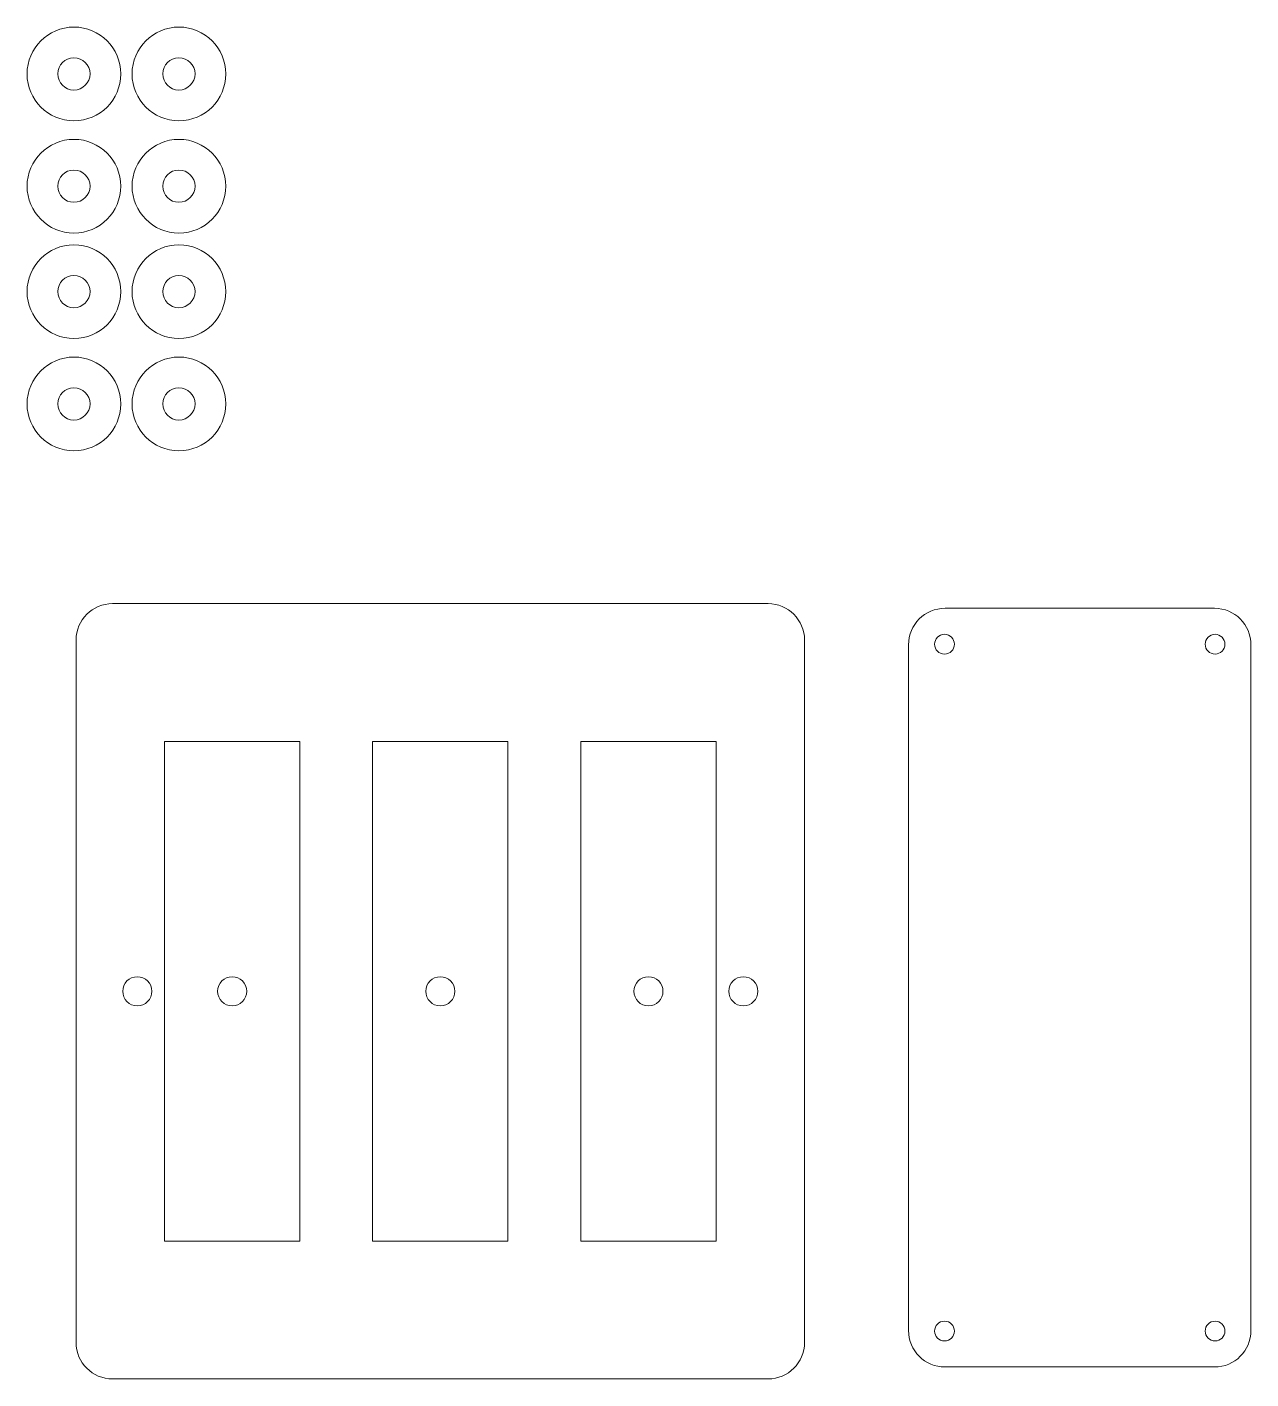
# Model space of a CAD drawing. Header units: centimetres. Extents: x 3.5 to 15.2, y 2.7 to 15.7.
import ezdxf

# ---------------------------------------------------------------- set-up
doc = ezdxf.new("R2010")
doc.units = ezdxf.units.CM
doc.header["$MEASUREMENT"] = 0
doc.layers.get('0').update_dxf_attribs({"lineweight": 0})
doc.layers.add('corte', color=1, linetype='Continuous', lineweight=0)

msp = doc.modelspace()

# ---------------------------------------------------------------- linework, layer by layer
for p, q in [((14.896, 10.084), (12.306, 10.084)), ((11.956, 9.734), (11.956, 3.144)), ((15.246, 3.144), (15.246, 9.734)), ((4.806, 8.804), (6.106, 8.804)), ((4.806, 6.404), (4.806, 8.804)), ((6.106, 6.404), (6.106, 8.804)), ((8.106, 8.804), (6.806, 8.804)), ((6.806, 6.404), (6.806, 8.804)), ((8.106, 6.404), (8.106, 8.804)), ((8.806, 8.804), (10.106, 8.804)), ((8.806, 6.404), (8.806, 8.804)), ((10.106, 6.404), (10.106, 8.804)), ((4.806, 6.404), (4.806, 4.004)), ((6.106, 6.404), (6.106, 4.004)), ((6.806, 6.404), (6.806, 4.004)), ((8.106, 6.404), (8.106, 4.004)), ((8.806, 6.404), (8.806, 4.004)), ((10.106, 6.404), (10.106, 4.004)), ((4.806, 4.004), (6.106, 4.004)), ((8.106, 4.004), (6.806, 4.004)), ((8.806, 4.004), (10.106, 4.004)), ((12.306, 2.794), (14.896, 2.794))]:
    msp.add_line(p, q)
for centre, radius in [((3.935, 15.219), 0.45), ((4.944, 15.219), 0.45), ((3.935, 15.219), 0.155), ((4.944, 15.219), 0.155), ((3.935, 14.14), 0.45), ((4.944, 14.14), 0.45), ((3.935, 14.14), 0.155), ((4.944, 14.14), 0.155), ((3.935, 13.127), 0.45), ((4.944, 13.127), 0.45), ((3.935, 13.127), 0.155), ((4.944, 13.127), 0.155), ((3.935, 12.048), 0.45), ((4.944, 12.048), 0.45), ((3.935, 12.048), 0.155), ((4.944, 12.048), 0.155), ((12.301, 9.739), 0.095), ((14.901, 9.739), 0.095), ((5.456, 6.404), 0.14), ((7.456, 6.404), 0.14), ((9.456, 6.404), 0.14), ((12.301, 3.139), 0.095), ((14.901, 3.139), 0.095)]:
    msp.add_circle(centre, radius)
for centre, start, end in [((12.306, 9.734), 90, 180), ((14.896, 9.734), 0, 90), ((12.306, 3.144), 180, 270), ((14.896, 3.144), 270, 0)]:
    msp.add_arc(centre, 0.35, start, end)
at = {"layer": 'corte'}
for p, q in [((4.306, 10.129), (10.606, 10.129)), ((3.956, 9.779), (3.956, 3.029)), ((10.956, 9.779), (10.956, 3.029)), ((4.306, 2.679), (10.606, 2.679))]:
    msp.add_line(p, q, dxfattribs=at)
for centre in [(4.544, 6.404), (10.368, 6.404)]:
    msp.add_circle(centre, 0.14, dxfattribs=at)
for centre, start, end in [((4.306, 9.779), 90, 180), ((10.606, 9.779), 0, 90), ((4.306, 3.029), 180, 270), ((10.606, 3.029), 270, 0)]:
    msp.add_arc(centre, 0.35, start, end, dxfattribs=at)

doc.saveas('drawing.dxf')
